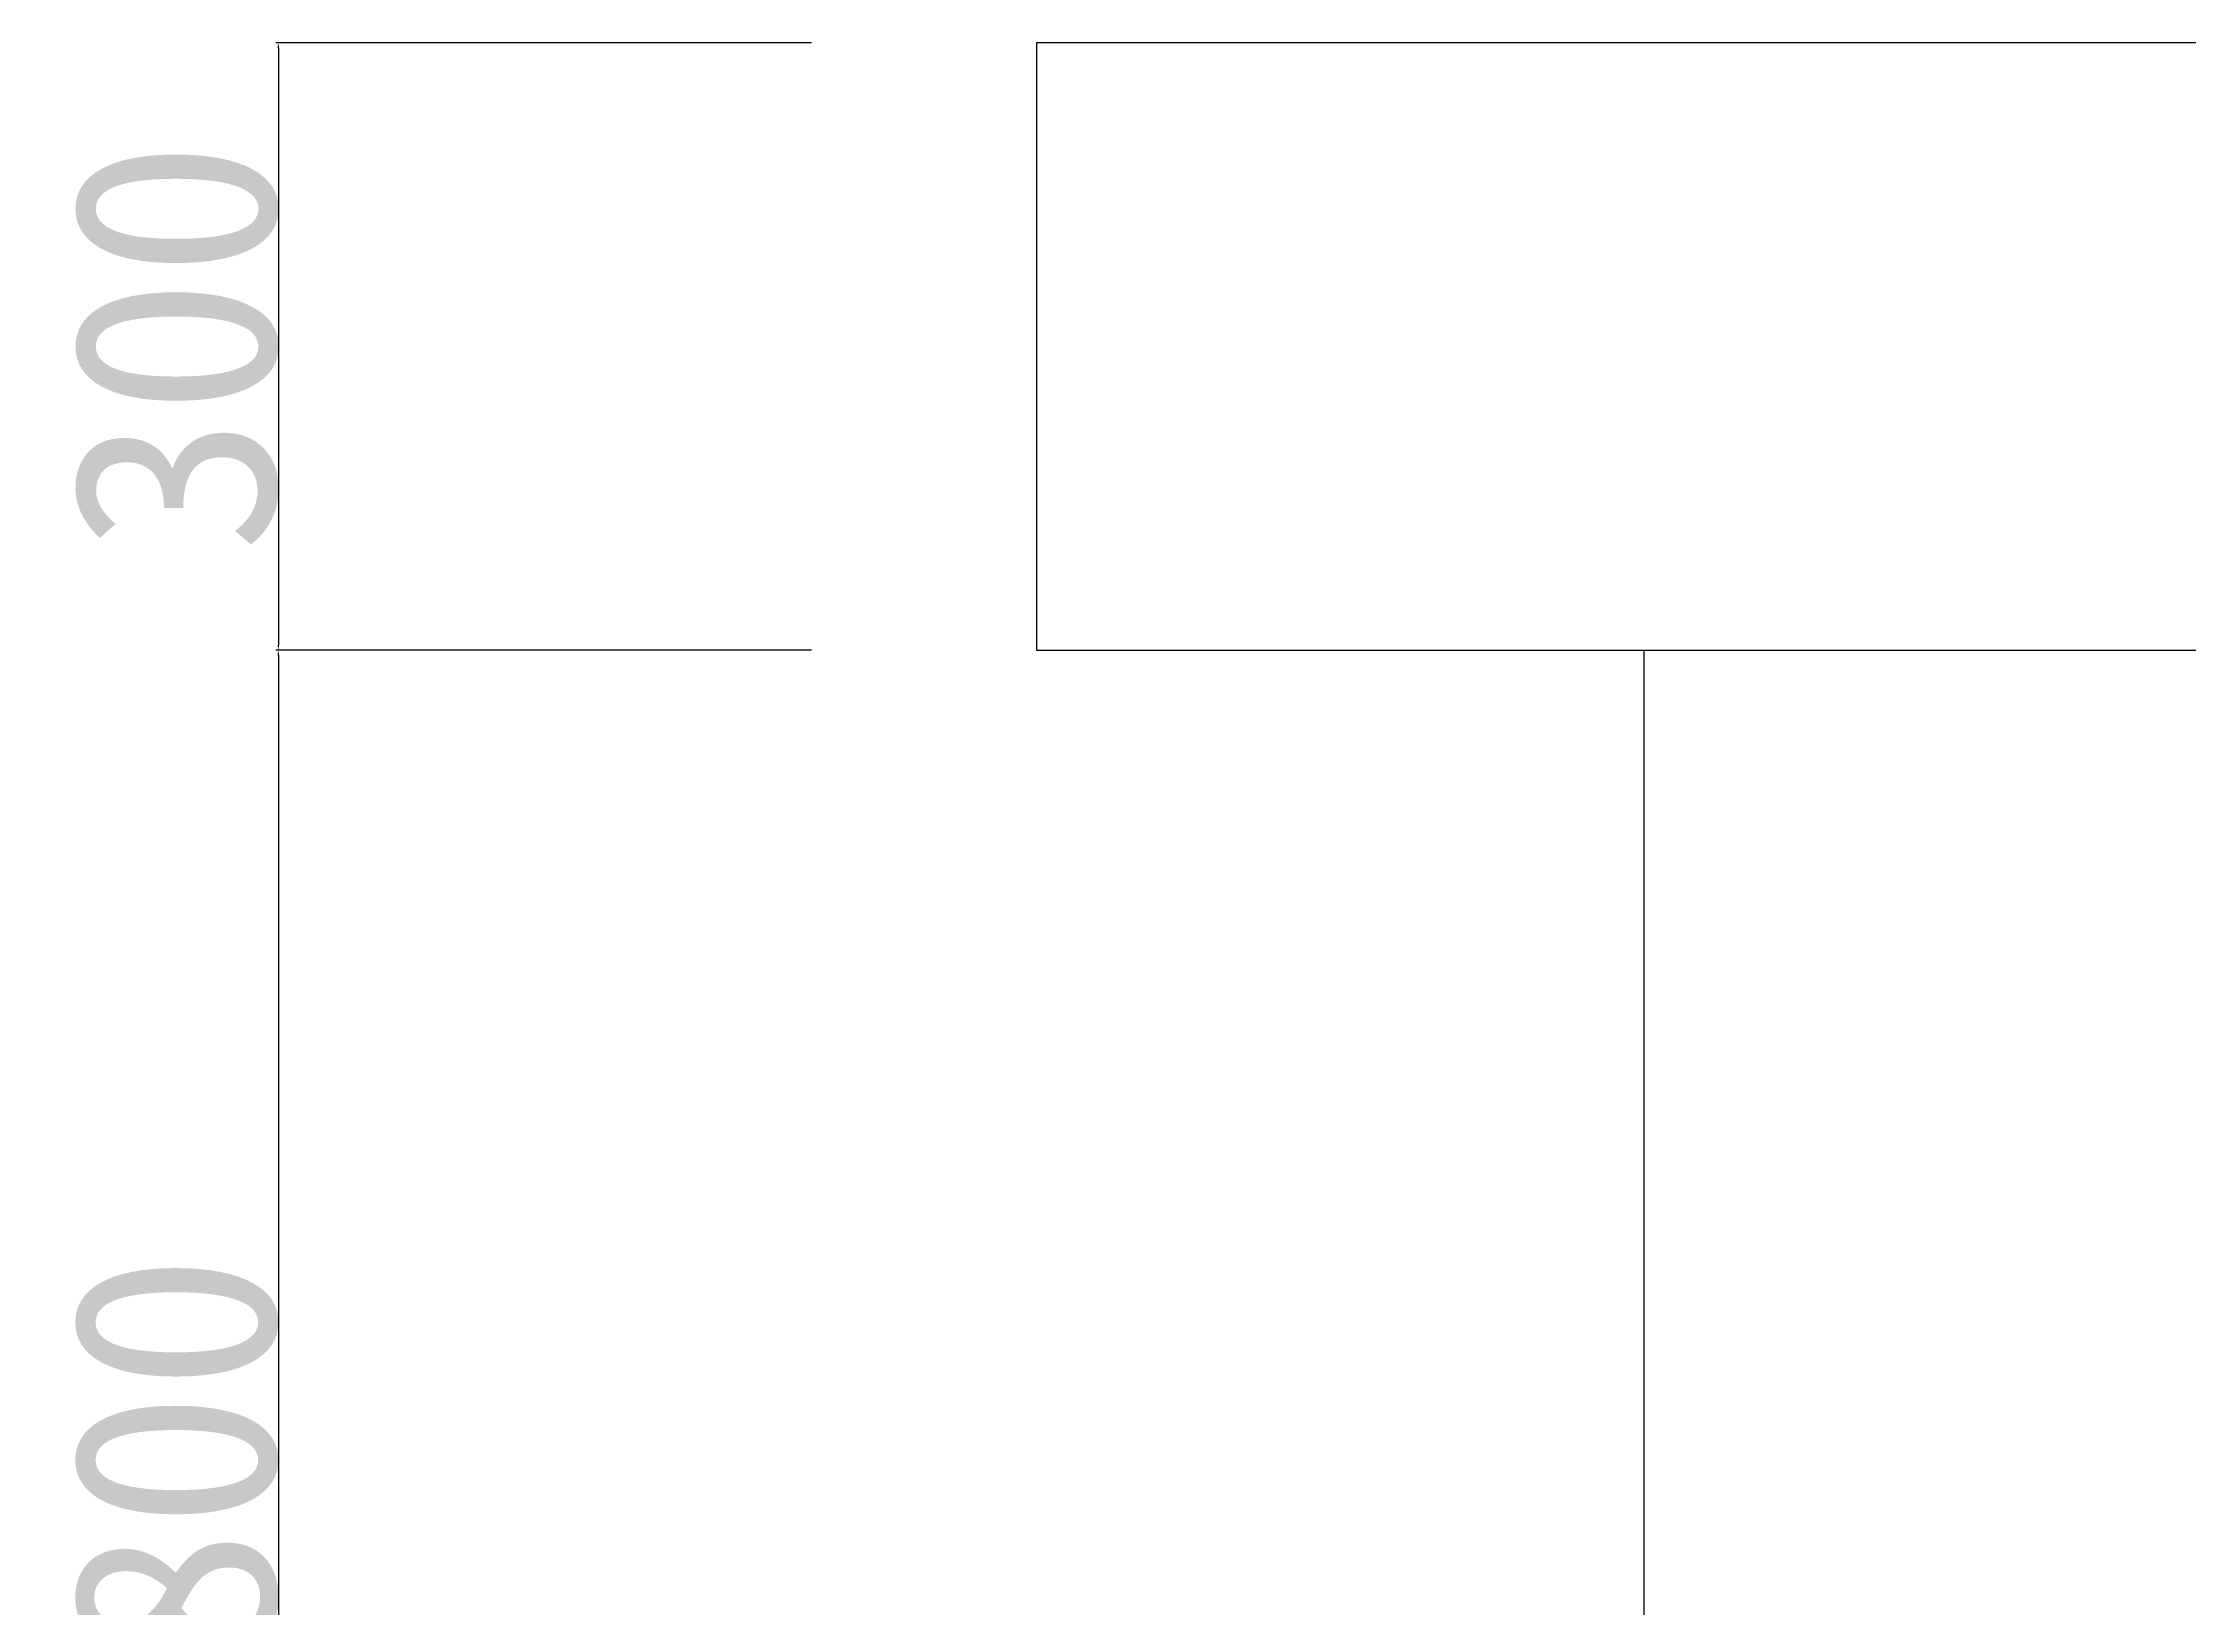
# Model space of a CAD drawing. Extents: x 537 to 24606, y 10245 to 27150.
# Drawn here: x 790 to 1850, y 25009 to 25782 of the extents above; entities that cross this region are included whole.
import ezdxf

# ---------------------------------------------------------------- set-up
doc = ezdxf.new("R2010")
doc.units = 0
doc.layers.get('DEFPOINTS').update_dxf_attribs({"linetype": 'CONTINUOUS'})
doc.layers.add('标注', color=5, linetype='CONTINUOUS')
doc.layers.add('路', color=7, linetype='CONTINUOUS')
doc.styles.get("Standard").update_dxf_attribs({"font": '', "height": 100})
doc.styles.get('STANDARD').set_extended_font_data('KaiTi_GB2312')
doc.dimstyles.new('ISO-25', dxfattribs={"dimtxt": 2.5, "dimasz": 2.5, "dimexe": 1.25, "dimexo": 0.625, "dimtad": 1, "dimtxsty": 'STANDARD', "dimcen": 2.5, "dimazin": 3, "dimtfac": 1, "dimtmove": 0, "dimatfit": 3})

# ---------------------------------------------------------------- blocks, each defined once
blk = doc.blocks.new('*D35')
at = {"layer": 'DEFPOINTS', "color": 0}
for p in [(1170.1, 25482.1), (906.1, 24682.1), (1170.1, 24682.1)]:
    blk.add_point(p, dxfattribs=at)
at = {"layer": '标注', "color": 0}
for p, q in [((1169.5, 25482.1), (904.8, 25482.1)), ((906.1, 25479.6), (906.1, 24684.6)), ((1169.5, 24682.1), (904.8, 24682.1))]:
    blk.add_line(p, q, dxfattribs=at)
for points in [[(905.7, 25479.6), (906.5, 25479.6), (906.1, 25482.1)], [(905.7, 24684.6), (906.5, 24684.6), (906.1, 24682.1)]]:
    blk.add_solid(points, dxfattribs=at)
at = {"layer": '标注', "color": 0, "insert": (855.4, 25082.1), "char_height": 100, "attachment_point": 5, "rotation": 90}
blk.add_mtext('800', dxfattribs=at)
blk = doc.blocks.new('*D39')
at = {"layer": 'DEFPOINTS', "color": 0}
for p in [(1170.1, 25782.1), (906.1, 25482.1), (1170.1, 25482.1)]:
    blk.add_point(p, dxfattribs=at)
at = {"layer": '标注', "color": 0}
for p, q in [((1169.5, 25782.1), (904.8, 25782.1)), ((906.1, 25779.6), (906.1, 25484.6)), ((1169.5, 25482.1), (904.8, 25482.1))]:
    blk.add_line(p, q, dxfattribs=at)
for points in [[(905.7, 25779.6), (906.5, 25779.6), (906.1, 25782.1)], [(905.7, 25484.6), (906.5, 25484.6), (906.1, 25482.1)]]:
    blk.add_solid(points, dxfattribs=at)
at = {"layer": '标注', "color": 0, "insert": (855.5, 25632.1), "char_height": 100, "attachment_point": 5, "rotation": 90}
blk.add_mtext('300', dxfattribs=at)

msp = doc.modelspace()

# ---------------------------------------------------------------- linework, layer by layer
at = {"layer": '路'}
msp.add_line((1580.596, 25482.06), (1580.596, 24682.06), dxfattribs=at)
msp.add_lwpolyline([(3280.596, 25482.06), (3280.596, 25782.06), (1280.596, 25782.06), (1280.596, 25482.06)], close=True, dxfattribs=at)

# ---------------------------------------------------------------- dimensions: what is measured, and where the dimension line sits
at = {"layer": '标注'}
dim = msp.add_linear_dim(base=(906.098, 25482.06), p1=(1170.078, 25782.06), p2=(1170.078, 25482.06), angle=90, dimstyle='ISO-25', dxfattribs=at)
dim.commit()
dim.dimension.update_dxf_attribs({"geometry": '*D39', "text_midpoint": (906.098, 25632.06), "dimtype": 160})
dim = msp.add_linear_dim(base=(906.068, 24682.06), p1=(1170.078, 25482.06), p2=(1170.078, 24682.06), angle=90, dimstyle='ISO-25', dxfattribs=at)
dim.commit()
dim.dimension.update_dxf_attribs({"geometry": '*D35', "text_midpoint": (855.443, 25082.06)})

doc.saveas('drawing.dxf')
